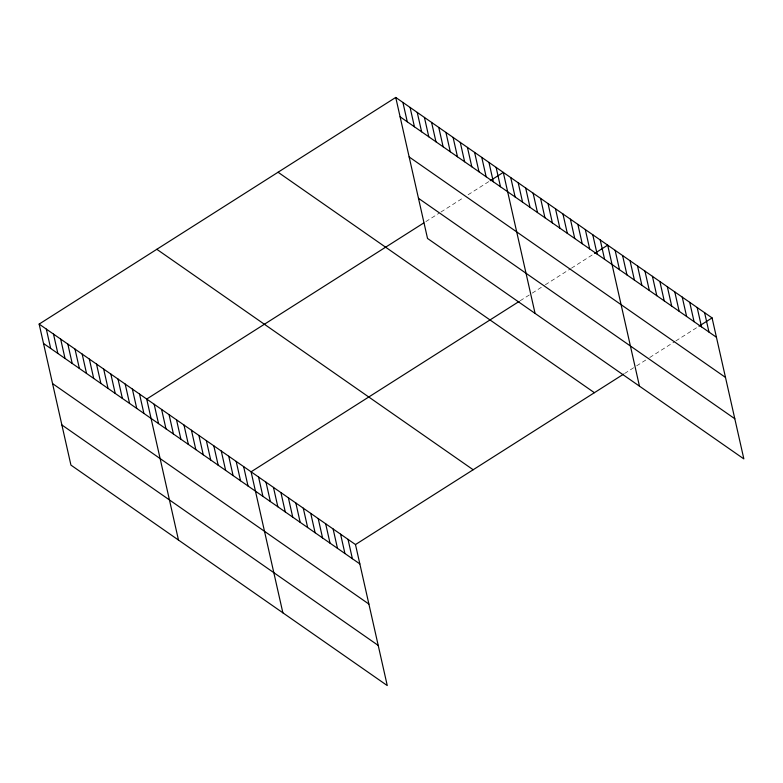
<?xml version="1.0" encoding="UTF-8"?>
<svg xmlns="http://www.w3.org/2000/svg" width="783" height="783" viewBox="0 0 783 783"><rect width="100%" height="100%" fill="white"/><g stroke="black" fill="none" stroke-linecap="round" stroke-linejoin="round"><path stroke-width="0.59" stroke-dasharray="3.92 2.94" d="M425.844 221.618L438.92 213.309M440.937 212.027L464.065 197.326M468.087 194.771L489.209 181.343M520.176 300.76L531.246 293.733M532.254 293.096L544.322 285.423M545.32 284.777L570.474 268.794M571.473 268.158L593.602 254.093M624.57 373.511L635.63 366.483M636.638 365.847L648.706 358.174M649.714 357.528L674.858 341.545M675.866 340.908L697.996 326.844"/><path stroke-width="1.17" d="M39.15 324.093L355.482 544.557L387.262 685.565L70.93 465.102L39.15 324.093L395.738 97.435L712.07 317.898L743.85 458.907L427.518 238.443L395.738 97.435M423.838 222.901L146.705 399.056L178.485 540.064M490.217 180.707L503.293 172.397L535.073 313.406M519.178 301.406L251.089 471.806L282.869 612.815M594.61 253.457L607.686 245.148L639.457 386.156M355.482 544.557L623.562 374.157M698.994 326.208L712.07 317.898M400.103 116.804L716.435 337.258M409.147 156.943L725.479 377.406M418.474 198.305L734.806 418.758M278.063 172.24L594.395 392.694M156.825 249.297L473.157 469.751M43.515 343.463L359.847 563.917M52.559 383.601L368.891 604.065M61.877 424.963L378.209 645.417M704.612 312.701L708.977 332.061M697.164 307.504L701.529 326.873M689.706 302.307L694.071 321.676M682.247 297.109L686.613 316.479M674.789 291.912L679.155 311.282M667.331 286.715L671.697 306.084M659.873 281.518L664.238 300.887M652.425 276.321L656.79 295.69M644.967 271.124L649.332 290.493M637.509 265.926L641.874 285.296M630.051 260.739L634.416 280.099M622.593 255.542L626.958 274.902M615.135 250.345L619.5 269.704M600.228 239.95L604.593 259.31M592.77 234.753L597.135 254.123M585.312 229.556L589.677 248.925M577.854 224.359L582.219 243.728M570.396 219.162L574.761 238.531M562.948 213.965L567.313 233.334M555.49 208.767L559.855 228.137M548.031 203.57L552.397 222.94M540.573 198.373L544.939 217.743M533.115 193.176L537.481 212.545M525.667 187.989L530.022 207.348M518.209 182.791L522.574 202.151M510.751 177.594L515.116 196.954M496.119 167.396L500.484 186.765M488.954 162.404L493.319 181.764M481.78 157.403L486.145 176.772M474.615 152.411L478.981 171.771M467.441 147.41L471.806 166.779M460.277 142.408L464.632 161.778M453.103 137.417L457.468 156.786M445.928 132.415L450.294 151.785M438.764 127.423L443.129 146.783M431.59 122.422L435.955 141.792M424.425 117.43L428.781 136.79M417.251 112.429L421.616 131.798M410.077 107.437L414.442 126.797M402.912 102.436L407.277 121.805M348.024 539.36L352.389 558.719M340.566 534.163L344.931 553.522M333.118 528.965L337.473 548.325M325.659 523.768L330.025 543.138M318.201 518.571L322.567 537.941M310.743 513.374L315.109 532.743M303.285 508.177L307.65 527.546M295.827 502.98L300.192 522.349M288.379 497.782L292.734 517.152M280.921 492.585L285.286 511.955M273.463 487.388L277.828 506.758M266.005 482.191L270.37 501.56M258.547 476.994L262.912 496.363M243.64 466.609L247.996 485.969M236.182 461.412L240.547 480.772M228.724 456.215L233.089 475.575M221.266 451.018L225.631 470.377M213.808 445.821L218.173 465.19M206.35 440.623L210.715 459.993M198.902 435.426L203.267 454.796M191.444 430.229L195.809 449.599M183.985 425.032L188.351 444.401M176.527 419.835L180.893 439.204M169.069 414.638L173.434 434.007M161.611 409.44L165.976 428.81M154.163 404.243L158.528 423.613M139.531 394.055L143.896 413.424M132.366 389.053L136.731 408.423M125.192 384.061L129.557 403.431M118.018 379.06L122.383 398.43M110.853 374.068L115.218 393.428M103.679 369.067L108.044 388.437M96.515 364.075L100.88 383.435M89.34 359.074L93.706 378.443M82.176 354.082L86.531 373.442M75.002 349.081L79.367 368.45M67.827 344.08L72.193 363.449M60.663 339.088L65.028 358.457M53.489 334.087L57.854 353.456M46.324 329.095L50.68 348.455"/></g></svg>
